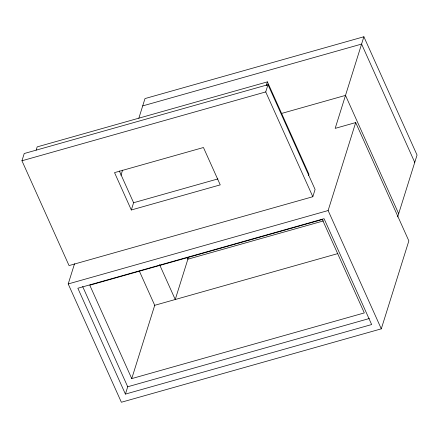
<?xml version="1.0" encoding="UTF-8"?>
<svg xmlns="http://www.w3.org/2000/svg" width="439" height="439" viewBox="0 0 439 439"><rect width="100%" height="100%" fill="white"/><g stroke="black" fill="none" stroke-linecap="round" stroke-linejoin="round"><path stroke-width="0.66" d="M21.95 160.778L24.222 153.524L267.999 84.672L315.092 189.461L312.82 196.721L69.044 265.573L21.95 160.778L265.727 91.927L267.999 84.672M36.174 150.089L37.178 146.889L267.411 81.863L308.963 174.327L308.562 175.605M138.839 118.239L145.002 98.566L363.882 36.75L335.171 128.375L355.689 122.574L408.857 240.885L381.293 328.844L121.373 402.25L68.204 283.945L74.537 263.751M120.95 175.315L122.574 170.14M131.321 209.985L114.53 172.626L203.449 147.515L220.241 184.874L131.321 209.985L133.593 202.73L119.326 170.974M125.411 394.096L77.846 288.242L324.086 218.693L371.652 324.547L125.411 394.096L127.711 386.764L82.658 286.513M131.749 378.605L89.781 285.207L322.341 219.522L364.31 312.925L131.749 378.605L154.72 305.308L139.333 271.061M188.485 257.249L175.243 299.508L159.571 264.64M266.21 85.704L267.411 81.863M381.293 328.844L328.125 210.539L355.689 122.574M397.657 216.926L417.05 155.055L363.882 36.75M142.708 105.898L361.588 44.076L414.751 162.381M281.558 113.449L345.509 95.389L398.672 213.694M133.593 202.73L217.903 178.92M68.204 283.945L328.125 210.539M323.455 220.905L187.876 259.197L187.036 257.325M154.72 305.308L337.805 253.599M127.711 386.764L369.342 318.522M265.727 91.927L312.82 196.721"/></g></svg>
